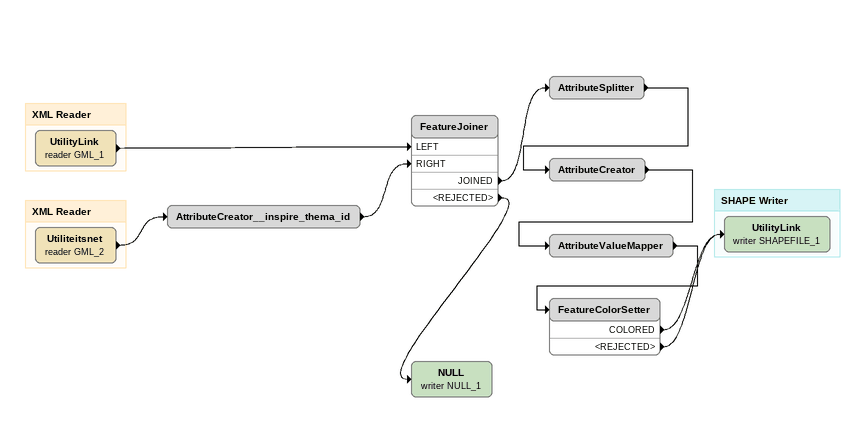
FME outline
AttributeCreator__inspire_thema_id
    -> FeatureJoiner [RIGHT]
FeatureJoiner
    JOINED -> AttributeSplitter
    <REJECTED> -> NULL (writer NULL_1)
AttributeSplitter
    -> AttributeCreator
AttributeCreator
    -> AttributeValueMapper
AttributeValueMapper
    -> FeatureColorSetter
FeatureColorSetter
    COLORED -> UtilityLink (writer SHAPEFILE_1)
    <REJECTED> -> UtilityLink (writer SHAPEFILE_1)
NULL (writer NULL_1)

Bookmark: XML Reader
UtilityLink (reader GML_1)
    -> FeatureJoiner [LEFT]

Bookmark: XML Reader
Utiliteitsnet (reader GML_2)
    -> AttributeCreator__inspire_thema_id

Bookmark: SHAPE Writer
UtilityLink (writer SHAPEFILE_1)
